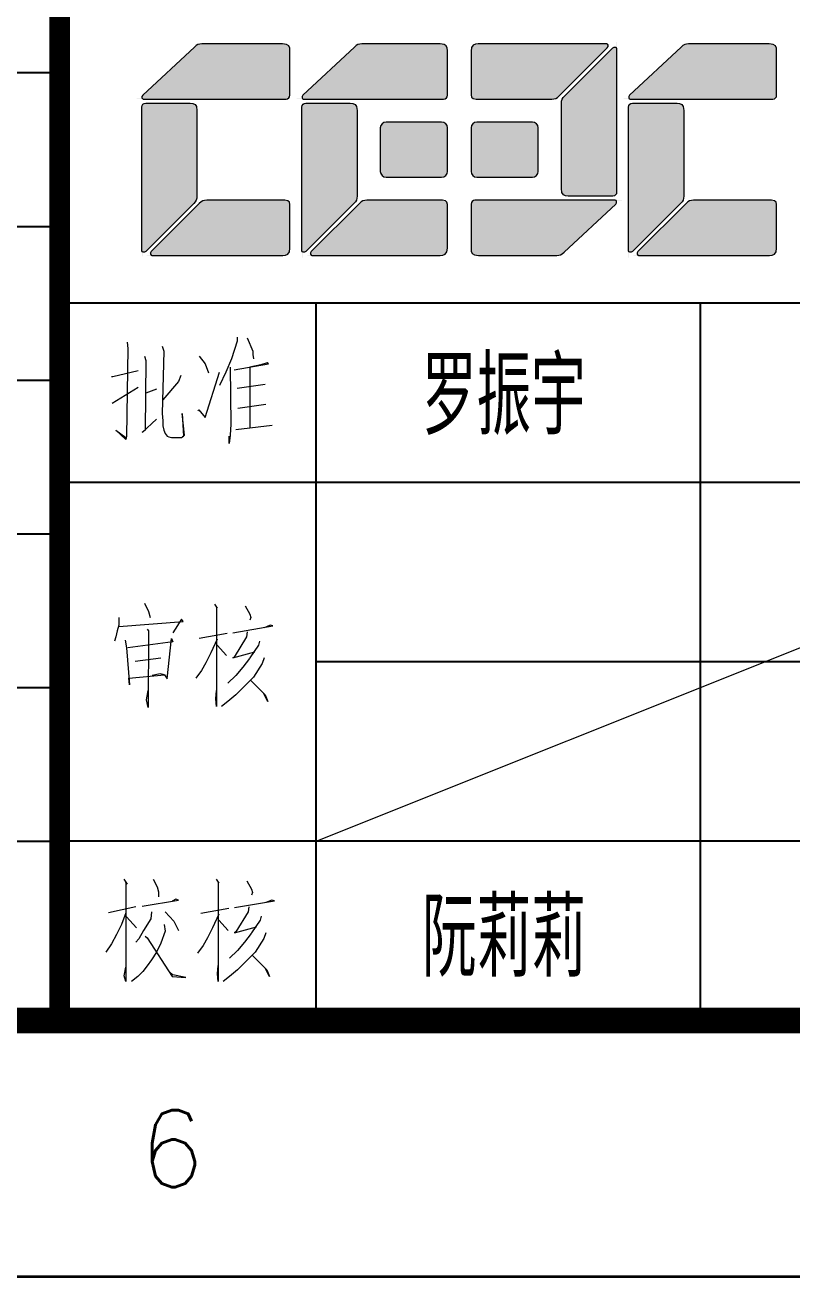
# Model space of a CAD drawing. Header units: millimetres. Extents: x 272502 to 382320, y 153465 to 264763.
# Drawn here: x 326686 to 329678, y 153485 to 158377 of the extents above; entities that cross this region are included whole.
import ezdxf
from ezdxf.enums import TextEntityAlignment as Align

# ---------------------------------------------------------------- set-up
doc = ezdxf.new("R2010")
doc.units = ezdxf.units.MM
doc.header["$LTSCALE"] = 1000
doc.layers.get('0').update_dxf_attribs({"color": 8})
doc.layers.add('HQ1', color=8, linetype='Continuous')
doc.layers.add('PUB_TEXT', color=8, linetype='Continuous')
doc.layers.add('层 1', color=8, linetype='Continuous', lineweight=0)
doc.styles.add('HZ', font='geditxt.shx', dxfattribs={"width": 0.75, "bigfont": 'hzfs_1.shx'})
doc.styles.get("Standard").update_dxf_attribs({"font": 'txt', "bigfont": 'gbcbig.shx'})

# ---------------------------------------------------------------- blocks, each defined once
blk = doc.blocks.new('GEDI_WK_A2')
at = {"color": 3}
for points, const_width in [([(0, 0), (594, 0), (594, 420), (0, 420)], 0.1), ([(25, 10), (584, 10), (584, 410), (25, 410)], 1)]:
    blk.add_lwpolyline(points, close=True, dxfattribs=dict(at, const_width=const_width))
blk.add_text('6', height=3, dxfattribs=at).set_placement((408.375, 5), align=Align.MIDDLE)
blk = doc.blocks.new('GEDI_TQ_2012')
at = {"color": 2}
for p, q in [((0, 28), (-180, 28)), ((-170, 0), (-170, 28)), ((-155, 0), (-155, 28)), ((-90, 21), (-180, 21)), ((0, 14), (-170, 14)), ((0, 7), (-180, 7))]:
    blk.add_line(p, q, dxfattribs=at)
at = {"color": 7}
blk.add_line((0, 0), (-180, 0), dxfattribs=at)
at = {"color": 2, "const_width": 0.8}
blk.add_lwpolyline([(-180, 0), (-180, 40)], dxfattribs=at)
at = {"color": 7, "lineweight": 0}
for points in [[(-177.369, 26.489), (-177.337, 26.23), (-177.392, 22.819), (-177.424, 22.685), (-177.808, 23.046), (-177.424, 22.756)], [(-173.079, 26.685), (-173.079, 26.528), (-173.299, 25.838), (-173.518, 25.312), (-173.769, 24.787)], [(-172.687, 26.653), (-172.46, 26.128), (-172.46, 26.002), (-172.436, 25.838)], [(-176.694, 25.932), (-176.64, 25.767), (-176.671, 23.046), (-176.781, 22.952), (-176.224, 23.477)], [(-175.997, 26.324), (-175.942, 26.128), (-175.997, 23.705), (-175.973, 23.407), (-175.973, 23.211), (-175.942, 23.046), (-175.887, 22.921), (-175.808, 22.819), (-175.746, 22.787), (-175.636, 22.756), (-175.526, 22.756), (-175.252, 22.756), (-175.165, 22.819), (-175.134, 22.85), (-175.22, 23.705), (-175.165, 22.819), (-175.22, 22.787)], [(-174.554, 25.932), (-174.326, 25.642), (-174.193, 25.281)], [(-173.354, 25.508), (-173.322, 23.281), (-173.354, 22.85), (-173.385, 22.521), (-173.385, 22.819)], [(-173.189, 25.406), (-171.848, 25.642), (-171.903, 25.673), (-172.154, 25.602), (-172.577, 25.508), (-172.577, 23.148)], [(-177.981, 25.148), (-177.926, 25.148), (-176.945, 25.375)], [(-175.275, 25.179), (-175.361, 24.952), (-175.973, 24.23)], [(-174.608, 23.799), (-174.577, 23.838), (-174.326, 23.54), (-173.769, 25.312)], [(-177.949, 24.097), (-176.945, 24.724)], [(-176.224, 24.654), (-176.64, 24.489)], [(-173.079, 24.685), (-171.989, 24.85)], [(-173.048, 23.901), (-171.958, 24.065)], [(-173.134, 23.077), (-171.707, 23.242)], [(-176.694, 16.294), (-176.53, 15.965), (-176.475, 15.737)], [(-173.965, 16.255), (-173.856, 16.098), (-173.887, 16.129), (-173.887, 12.255), (-173.911, 12.553), (-173.887, 12.883)], [(-172.766, 16.192), (-172.577, 15.863), (-172.546, 15.737), (-172.577, 15.635)], [(-177.698, 15.737), (-177.698, 15.439), (-177.753, 15.212), (-177.808, 14.977), (-177.863, 14.812)], [(-177.698, 15.377), (-175.189, 15.573), (-175.252, 15.667), (-175.581, 15.141)], [(-176.585, 15.275), (-176.53, 15.212), (-176.553, 12.224), (-176.616, 12.522), (-176.553, 12.883)], [(-173.244, 15.141), (-171.683, 15.408), (-171.793, 15.439), (-172.021, 15.337)], [(-172.687, 15.173), (-172.711, 14.977), (-173.189, 14.192), (-173.244, 14.161), (-172.381, 14.388)], [(-177.447, 14.851), (-177.392, 14.553), (-177.283, 13.11), (-177.306, 13.369), (-175.918, 13.502), (-176.083, 13.534), (-176.389, 13.471)], [(-175.918, 13.502), (-175.808, 13.338), (-175.636, 14.914), (-175.581, 14.781), (-177.337, 14.553)], [(-173.856, 14.882), (-174.107, 14.357), (-174.303, 13.965), (-174.467, 13.667), (-174.695, 13.369)], [(-173.464, 15.11), (-174.554, 14.914)], [(-172.209, 14.812), (-172.24, 14.655), (-172.577, 14.161), (-172.601, 14.13), (-172.852, 13.8), (-173.134, 13.471), (-173.44, 13.173)], [(-173.856, 14.655), (-173.495, 14.255)], [(-177.055, 14.028), (-176.059, 14.161)], [(-172.021, 14.161), (-172.099, 13.934), (-172.436, 13.408), (-172.766, 13.079), (-173.134, 12.718), (-173.44, 12.451), (-173.691, 12.255)], [(-172.546, 13.275), (-171.989, 12.718), (-171.879, 12.451), (-172.044, 12.781)], [(-177.505, 5.519), (-177.364, 5.323), (-177.419, 5.386), (-177.419, 1.52), (-177.482, 1.747), (-177.419, 2.077)], [(-176.36, 5.519), (-176.195, 5.221), (-176.141, 5.025), (-176.141, 4.829)], [(-173.9, 5.519), (-173.79, 5.363), (-173.821, 5.394), (-173.821, 1.52), (-173.845, 1.818), (-173.821, 2.147)], [(-172.7, 5.457), (-172.512, 5.127), (-172.48, 5.002), (-172.512, 4.9)], [(-177.035, 4.437), (-178.093, 4.21)], [(-176.784, 4.469), (-175.364, 4.696), (-175.474, 4.735), (-175.615, 4.665)], [(-173.178, 4.406), (-171.618, 4.672), (-171.727, 4.704), (-171.955, 4.602)], [(-172.621, 4.437), (-172.645, 4.241), (-173.123, 3.457), (-173.178, 3.426), (-172.316, 3.653)], [(-177.419, 4.21), (-177.591, 3.747), (-177.787, 3.355), (-177.976, 2.994), (-178.203, 2.665)], [(-177.395, 4.045), (-177.003, 3.614)], [(-176.423, 4.241), (-176.446, 3.975), (-176.729, 3.52), (-176.917, 3.19), (-177.035, 3.057)], [(-175.89, 4.241), (-175.552, 3.88), (-175.474, 3.716), (-175.364, 3.52)], [(-173.79, 4.147), (-174.041, 3.622), (-174.237, 3.23), (-174.402, 2.932), (-174.629, 2.634)], [(-173.398, 4.374), (-174.488, 4.178)], [(-173.79, 3.92), (-173.429, 3.52)], [(-172.143, 4.076), (-172.174, 3.92), (-172.512, 3.426), (-172.535, 3.394), (-172.786, 3.065), (-173.068, 2.735), (-173.374, 2.437)], [(-175.921, 3.747), (-175.89, 3.488), (-176.054, 3.026), (-176.227, 2.665), (-176.423, 2.375), (-176.588, 2.14), (-176.752, 1.912), (-176.948, 1.716), (-177.199, 1.52)], [(-171.955, 3.426), (-172.033, 3.198), (-172.371, 2.673), (-172.7, 2.343), (-173.068, 1.983), (-173.374, 1.716), (-173.625, 1.52)], [(-176.666, 3.292), (-176.588, 3.222), (-175.615, 1.716), (-175.082, 1.685), (-175.584, 1.779), (-175.725, 1.912)], [(-172.48, 2.539), (-171.924, 1.983), (-171.814, 1.716), (-171.978, 2.045)]]:
    blk.add_lwpolyline(points, dxfattribs=at)
blk = doc.blocks.new('LOGO_CEEC_2014')
at = {"true_color": 0x0068b6}
h = blk.add_hatch(color=152, dxfattribs=at)
h.dxf.hatch_style = 2
edge = h.paths.add_edge_path()
edge.add_spline(control_points=[(8.916, 7.977), (8.916, 7.977), (8.916, 7.977), (8.831, 7.977), (8.831, 7.977), (3.261, 7.977), (3.261, 7.977), (3.216, 7.977), (3.17, 8.06), (3.237, 8.126), (3.237, 8.126), (5.253, 10.002), (5.253, 10.002), (5.352, 10.103), (5.423, 10.128), (5.545, 10.128), (5.545, 10.128), (8.693, 10.128), (8.693, 10.128), (8.955, 10.128), (8.984, 10.01), (8.984, 9.866), (8.984, 9.866), (8.984, 8.126), (8.984, 8.126), (8.984, 8.044), (8.916, 7.977)], knot_values=[-1, 0, 0, 0, 0, 0.0001, 1, 1, 1, 2, 2, 2, 3, 3, 3, 4, 4, 4, 5, 5, 5, 6, 6, 6, 7, 7, 7, 8, 8, 8, 8], degree=3, periodic=0)
h = blk.add_hatch(color=152, dxfattribs=at)
h.dxf.hatch_style = 2
edge = h.paths.add_edge_path()
edge.add_spline(control_points=[(15.063, 7.977), (15.063, 7.977), (15.063, 7.977), (14.981, 7.977), (14.981, 7.977), (9.506, 7.977), (9.506, 7.977), (9.462, 7.977), (9.418, 8.06), (9.484, 8.126), (9.484, 8.126), (11.499, 10.002), (11.499, 10.002), (11.599, 10.103), (11.672, 10.128), (11.79, 10.128), (11.79, 10.128), (14.842, 10.128), (14.842, 10.128), (15.105, 10.128), (15.131, 10.01), (15.131, 9.866), (15.131, 9.866), (15.131, 8.126), (15.131, 8.126), (15.131, 8.044), (15.063, 7.977)], knot_values=[-1, 0, 0, 0, 0, 0.0001, 1, 1, 1, 2, 2, 2, 3, 3, 3, 4, 4, 4, 5, 5, 5, 6, 6, 6, 7, 7, 7, 8, 8, 8, 8], degree=3, periodic=0)
at = {"true_color": 0xe50011}
h = blk.add_hatch(color=12, dxfattribs=at)
h.dxf.hatch_style = 2
edge = h.paths.add_edge_path()
edge.add_spline(control_points=[(16.19, 10.128), (16.19, 10.128), (16.19, 10.128), (16.333, 10.128), (16.333, 10.128), (21.343, 10.128), (21.343, 10.128), (21.385, 10.128), (21.431, 10.045), (21.367, 9.981), (21.367, 9.981), (19.487, 8.102), (19.487, 8.102), (19.392, 8.002), (19.318, 7.977), (19.198, 7.977), (19.198, 7.977), (16.248, 7.977), (16.248, 7.977), (16.043, 7.977), (16.049, 8.095), (16.049, 8.24), (16.049, 8.24), (16.049, 9.845), (16.049, 9.845), (16.049, 10.089), (16.19, 10.128)], knot_values=[-1, 0, 0, 0, 0, 0.0001, 1, 1, 1, 2, 2, 2, 3, 3, 3, 4, 4, 4, 5, 5, 5, 6, 6, 6, 7, 7, 7, 8, 8, 8, 8], degree=3, periodic=0)
h = blk.add_hatch(color=12, dxfattribs=at)
h.dxf.hatch_style = 2
edge = h.paths.add_edge_path()
edge.add_spline(control_points=[(21.731, 4.253), (21.731, 4.253), (21.731, 4.253), (21.731, 4.336), (21.731, 4.336), (21.731, 9.953), (21.731, 9.953), (21.731, 9.997), (21.648, 10.042), (21.584, 9.976), (21.584, 9.976), (19.704, 8.105), (19.704, 8.105), (19.604, 8.005), (19.578, 7.935), (19.578, 7.815), (19.578, 7.815), (19.578, 4.478), (19.578, 4.478), (19.578, 4.213), (19.696, 4.185), (19.843, 4.185), (19.843, 4.185), (21.584, 4.185), (21.584, 4.185), (21.665, 4.185), (21.731, 4.253)], knot_values=[-1, 0, 0, 0, 0, 0.0001, 1, 1, 1, 2, 2, 2, 3, 3, 3, 4, 4, 4, 5, 5, 5, 6, 6, 6, 7, 7, 7, 8, 8, 8, 8], degree=3, periodic=0)
at = {"true_color": 0x0068b6}
h = blk.add_hatch(color=152, dxfattribs=at)
h.dxf.hatch_style = 2
edge = h.paths.add_edge_path()
edge.add_spline(control_points=[(27.912, 7.977), (27.912, 7.977), (27.912, 7.977), (27.828, 7.977), (27.828, 7.977), (22.256, 7.977), (22.256, 7.977), (22.213, 7.977), (22.168, 8.06), (22.232, 8.126), (22.232, 8.126), (24.248, 10.002), (24.248, 10.002), (24.348, 10.103), (24.42, 10.128), (24.54, 10.128), (24.54, 10.128), (27.687, 10.128), (27.687, 10.128), (27.953, 10.128), (27.975, 10.01), (27.975, 9.866), (27.975, 9.866), (27.975, 8.126), (27.975, 8.126), (27.975, 8.044), (27.912, 7.977)], knot_values=[-1, 0, 0, 0, 0, 0.0001, 1, 1, 1, 2, 2, 2, 3, 3, 3, 4, 4, 4, 5, 5, 5, 6, 6, 6, 7, 7, 7, 8, 8, 8, 8], degree=3, periodic=0)
h = blk.add_hatch(color=152, dxfattribs=at)
h.dxf.hatch_style = 2
edge = h.paths.add_edge_path()
edge.add_spline(control_points=[(3.203, 7.746), (3.203, 7.746), (3.203, 7.746), (3.203, 7.664), (3.203, 7.664), (3.203, 2.048), (3.203, 2.048), (3.203, 2.004), (3.289, 1.958), (3.355, 2.023), (3.355, 2.023), (5.229, 3.896), (5.229, 3.896), (5.329, 3.995), (5.356, 4.067), (5.356, 4.185), (5.356, 4.185), (5.356, 7.523), (5.356, 7.523), (5.356, 7.787), (5.237, 7.813), (5.092, 7.813), (5.092, 7.813), (3.355, 7.813), (3.355, 7.813), (3.272, 7.813), (3.203, 7.746)], knot_values=[-1, 0, 0, 0, 0, 0.0001, 1, 1, 1, 2, 2, 2, 3, 3, 3, 4, 4, 4, 5, 5, 5, 6, 6, 6, 7, 7, 7, 8, 8, 8, 8], degree=3, periodic=0)
h = blk.add_hatch(color=152, dxfattribs=at)
h.dxf.hatch_style = 2
edge = h.paths.add_edge_path()
edge.add_spline(control_points=[(9.45, 7.746), (9.45, 7.746), (9.45, 7.746), (9.45, 7.664), (9.45, 7.664), (9.45, 2.048), (9.45, 2.048), (9.45, 2.004), (9.533, 1.958), (9.6, 2.023), (9.6, 2.023), (11.478, 3.896), (11.478, 3.896), (11.576, 3.995), (11.601, 4.067), (11.601, 4.185), (11.601, 4.185), (11.601, 7.523), (11.601, 7.523), (11.601, 7.787), (11.483, 7.813), (11.339, 7.813), (11.339, 7.813), (9.6, 7.813), (9.6, 7.813), (9.518, 7.813), (9.45, 7.746)], knot_values=[-1, 0, 0, 0, 0, 0.0001, 1, 1, 1, 2, 2, 2, 3, 3, 3, 4, 4, 4, 5, 5, 5, 6, 6, 6, 7, 7, 7, 8, 8, 8, 8], degree=3, periodic=0)
h = blk.add_hatch(color=152, dxfattribs=at)
h.dxf.hatch_style = 2
edge = h.paths.add_edge_path()
edge.add_spline(control_points=[(22.197, 7.746), (22.197, 7.746), (22.197, 7.746), (22.197, 7.664), (22.197, 7.664), (22.197, 2.048), (22.197, 2.048), (22.197, 2.004), (22.284, 1.958), (22.349, 2.023), (22.349, 2.023), (24.227, 3.896), (24.227, 3.896), (24.326, 3.995), (24.35, 4.067), (24.35, 4.185), (24.35, 4.185), (24.35, 7.523), (24.35, 7.523), (24.35, 7.787), (24.234, 7.813), (24.087, 7.813), (24.087, 7.813), (22.349, 7.813), (22.349, 7.813), (22.267, 7.813), (22.197, 7.746)], knot_values=[-1, 0, 0, 0, 0, 0.0001, 1, 1, 1, 2, 2, 2, 3, 3, 3, 4, 4, 4, 5, 5, 5, 6, 6, 6, 7, 7, 7, 8, 8, 8, 8], degree=3, periodic=0)
h = blk.add_hatch(color=152, dxfattribs=at)
h.dxf.hatch_style = 2
edge = h.paths.add_edge_path()
edge.add_spline(control_points=[(15.028, 4.923), (15.028, 4.923), (15.028, 4.923), (14.902, 4.923), (14.902, 4.923), (12.737, 4.923), (12.737, 4.923), (12.611, 4.923), (12.508, 5.025), (12.508, 5.152), (12.508, 5.152), (12.508, 6.847), (12.508, 6.847), (12.508, 6.974), (12.611, 7.077), (12.737, 7.077), (12.737, 7.077), (14.902, 7.077), (14.902, 7.077), (15.028, 7.077), (15.131, 6.974), (15.131, 6.847), (15.131, 6.847), (15.131, 5.152), (15.131, 5.152), (15.131, 5.025), (15.028, 4.923)], knot_values=[-1, 0, 0, 0, 0, 0.0001, 1, 1, 1, 2, 2, 2, 3, 3, 3, 4, 4, 4, 5, 5, 5, 6, 6, 6, 7, 7, 7, 8, 8, 8, 8], degree=3, periodic=0)
at = {"true_color": 0xe50011}
h = blk.add_hatch(color=12, dxfattribs=at)
h.dxf.hatch_style = 2
edge = h.paths.add_edge_path()
edge.add_spline(control_points=[(18.566, 4.923), (18.566, 4.923), (18.566, 4.923), (18.443, 4.923), (18.443, 4.923), (16.28, 4.923), (16.28, 4.923), (16.153, 4.923), (16.049, 5.025), (16.049, 5.152), (16.049, 5.152), (16.049, 6.847), (16.049, 6.847), (16.049, 6.974), (16.153, 7.077), (16.28, 7.077), (16.28, 7.077), (18.443, 7.077), (18.443, 7.077), (18.566, 7.077), (18.672, 6.974), (18.672, 6.847), (18.672, 6.847), (18.672, 5.152), (18.672, 5.152), (18.672, 5.025), (18.566, 4.923)], knot_values=[-1, 0, 0, 0, 0, 0.0001, 1, 1, 1, 2, 2, 2, 3, 3, 3, 4, 4, 4, 5, 5, 5, 6, 6, 6, 7, 7, 7, 8, 8, 8, 8], degree=3, periodic=0)
at = {"true_color": 0x0068b6}
h = blk.add_hatch(color=152, dxfattribs=at)
h.dxf.hatch_style = 2
edge = h.paths.add_edge_path()
edge.add_spline(control_points=[(8.843, 1.872), (8.843, 1.872), (8.843, 1.872), (8.701, 1.872), (8.701, 1.872), (3.591, 1.872), (3.591, 1.872), (3.551, 1.872), (3.503, 1.957), (3.566, 2.02), (3.566, 2.02), (5.447, 3.898), (5.447, 3.898), (5.545, 3.995), (5.614, 4.024), (5.736, 4.024), (5.736, 4.024), (8.785, 4.024), (8.785, 4.024), (8.988, 4.024), (8.984, 3.905), (8.984, 3.76), (8.984, 3.76), (8.984, 2.156), (8.984, 2.156), (8.984, 1.911), (8.843, 1.872)], knot_values=[-1, 0, 0, 0, 0, 0.0001, 1, 1, 1, 2, 2, 2, 3, 3, 3, 4, 4, 4, 5, 5, 5, 6, 6, 6, 7, 7, 7, 8, 8, 8, 8], degree=3, periodic=0)
h = blk.add_hatch(color=152, dxfattribs=at)
h.dxf.hatch_style = 2
edge = h.paths.add_edge_path()
edge.add_spline(control_points=[(14.992, 1.872), (14.992, 1.872), (14.992, 1.872), (14.848, 1.872), (14.848, 1.872), (9.839, 1.872), (9.839, 1.872), (9.796, 1.872), (9.749, 1.957), (9.813, 2.02), (9.813, 2.02), (11.692, 3.898), (11.692, 3.898), (11.79, 3.995), (11.862, 4.024), (11.984, 4.024), (11.984, 4.024), (14.934, 4.024), (14.934, 4.024), (15.139, 4.024), (15.131, 3.905), (15.131, 3.76), (15.131, 3.76), (15.131, 2.156), (15.131, 2.156), (15.131, 1.911), (14.992, 1.872)], knot_values=[-1, 0, 0, 0, 0, 0.0001, 1, 1, 1, 2, 2, 2, 3, 3, 3, 4, 4, 4, 5, 5, 5, 6, 6, 6, 7, 7, 7, 8, 8, 8, 8], degree=3, periodic=0)
at = {"true_color": 0xe50011}
h = blk.add_hatch(color=12, dxfattribs=at)
h.dxf.hatch_style = 2
edge = h.paths.add_edge_path()
edge.add_spline(control_points=[(16.12, 4.024), (16.12, 4.024), (16.12, 4.024), (16.199, 4.024), (16.199, 4.024), (21.676, 4.024), (21.676, 4.024), (21.718, 4.024), (21.763, 3.94), (21.698, 3.874), (21.698, 3.874), (19.68, 1.998), (19.68, 1.998), (19.58, 1.898), (19.509, 1.872), (19.392, 1.872), (19.392, 1.872), (16.343, 1.872), (16.343, 1.872), (16.077, 1.872), (16.049, 1.989), (16.049, 2.135), (16.049, 2.135), (16.049, 3.874), (16.049, 3.874), (16.049, 3.957), (16.12, 4.024)], knot_values=[-1, 0, 0, 0, 0, 0.0001, 1, 1, 1, 2, 2, 2, 3, 3, 3, 4, 4, 4, 5, 5, 5, 6, 6, 6, 7, 7, 7, 8, 8, 8, 8], degree=3, periodic=0)
at = {"true_color": 0x0068b6}
h = blk.add_hatch(color=152, dxfattribs=at)
h.dxf.hatch_style = 2
edge = h.paths.add_edge_path()
edge.add_spline(control_points=[(27.838, 1.872), (27.838, 1.872), (27.838, 1.872), (27.695, 1.872), (27.695, 1.872), (22.588, 1.872), (22.588, 1.872), (22.544, 1.872), (22.501, 1.957), (22.564, 2.02), (22.564, 2.02), (24.443, 3.898), (24.443, 3.898), (24.54, 3.995), (24.612, 4.024), (24.732, 4.024), (24.732, 4.024), (27.78, 4.024), (27.78, 4.024), (27.985, 4.024), (27.975, 3.905), (27.975, 3.76), (27.975, 3.76), (27.975, 2.156), (27.975, 2.156), (27.975, 1.911), (27.838, 1.872)], knot_values=[-1, 0, 0, 0, 0, 0.0001, 1, 1, 1, 2, 2, 2, 3, 3, 3, 4, 4, 4, 5, 5, 5, 6, 6, 6, 7, 7, 7, 8, 8, 8, 8], degree=3, periodic=0)
at = {"lineweight": 0}
for points in [[(8.984, 8.126), (8.984, 8.044), (8.916, 7.977), (8.831, 7.977), (8.831, 7.977), (3.261, 7.977), (3.261, 7.977), (3.216, 7.977), (3.17, 8.06), (3.237, 8.126), (3.237, 8.126), (5.253, 10.002), (5.253, 10.002), (5.352, 10.103), (5.423, 10.128), (5.545, 10.128), (5.545, 10.128), (8.693, 10.128), (8.693, 10.128), (8.955, 10.128), (8.984, 10.01), (8.984, 9.866), (8.984, 9.866), (8.984, 8.126), (8.984, 8.126)], [(15.131, 8.126), (15.131, 8.044), (15.063, 7.977), (14.981, 7.977), (14.981, 7.977), (9.506, 7.977), (9.506, 7.977), (9.462, 7.977), (9.418, 8.06), (9.484, 8.126), (9.484, 8.126), (11.499, 10.002), (11.499, 10.002), (11.599, 10.103), (11.672, 10.128), (11.79, 10.128), (11.79, 10.128), (14.842, 10.128), (14.842, 10.128), (15.105, 10.128), (15.131, 10.01), (15.131, 9.866), (15.131, 9.866), (15.131, 8.126), (15.131, 8.126)], [(16.049, 9.845), (16.049, 10.089), (16.19, 10.128), (16.333, 10.128), (16.333, 10.128), (21.343, 10.128), (21.343, 10.128), (21.385, 10.128), (21.431, 10.045), (21.367, 9.981), (21.367, 9.981), (19.487, 8.102), (19.487, 8.102), (19.392, 8.002), (19.318, 7.977), (19.198, 7.977), (19.198, 7.977), (16.248, 7.977), (16.248, 7.977), (16.043, 7.977), (16.049, 8.095), (16.049, 8.24), (16.049, 8.24), (16.049, 9.845), (16.049, 9.845)], [(21.584, 4.185), (21.665, 4.185), (21.731, 4.253), (21.731, 4.336), (21.731, 4.336), (21.731, 9.953), (21.731, 9.953), (21.731, 9.997), (21.648, 10.042), (21.584, 9.976), (21.584, 9.976), (19.704, 8.105), (19.704, 8.105), (19.604, 8.005), (19.578, 7.935), (19.578, 7.815), (19.578, 7.815), (19.578, 4.478), (19.578, 4.478), (19.578, 4.213), (19.696, 4.185), (19.843, 4.185), (19.843, 4.185), (21.584, 4.185), (21.584, 4.185)], [(27.975, 8.126), (27.975, 8.044), (27.912, 7.977), (27.828, 7.977), (27.828, 7.977), (22.256, 7.977), (22.256, 7.977), (22.213, 7.977), (22.168, 8.06), (22.232, 8.126), (22.232, 8.126), (24.248, 10.002), (24.248, 10.002), (24.348, 10.103), (24.42, 10.128), (24.54, 10.128), (24.54, 10.128), (27.687, 10.128), (27.687, 10.128), (27.953, 10.128), (27.975, 10.01), (27.975, 9.866), (27.975, 9.866), (27.975, 8.126), (27.975, 8.126)], [(3.355, 7.813), (3.272, 7.813), (3.203, 7.746), (3.203, 7.664), (3.203, 7.664), (3.203, 2.048), (3.203, 2.048), (3.203, 2.004), (3.289, 1.958), (3.355, 2.023), (3.355, 2.023), (5.229, 3.896), (5.229, 3.896), (5.329, 3.995), (5.356, 4.067), (5.356, 4.185), (5.356, 4.185), (5.356, 7.523), (5.356, 7.523), (5.356, 7.787), (5.237, 7.813), (5.092, 7.813), (5.092, 7.813), (3.355, 7.813), (3.355, 7.813)], [(9.6, 7.813), (9.518, 7.813), (9.45, 7.746), (9.45, 7.664), (9.45, 7.664), (9.45, 2.048), (9.45, 2.048), (9.45, 2.004), (9.533, 1.958), (9.6, 2.023), (9.6, 2.023), (11.478, 3.896), (11.478, 3.896), (11.576, 3.995), (11.601, 4.067), (11.601, 4.185), (11.601, 4.185), (11.601, 7.523), (11.601, 7.523), (11.601, 7.787), (11.483, 7.813), (11.339, 7.813), (11.339, 7.813), (9.6, 7.813), (9.6, 7.813)], [(22.349, 7.813), (22.267, 7.813), (22.197, 7.746), (22.197, 7.664), (22.197, 7.664), (22.197, 2.048), (22.197, 2.048), (22.197, 2.004), (22.284, 1.958), (22.349, 2.023), (22.349, 2.023), (24.227, 3.896), (24.227, 3.896), (24.326, 3.995), (24.35, 4.067), (24.35, 4.185), (24.35, 4.185), (24.35, 7.523), (24.35, 7.523), (24.35, 7.787), (24.234, 7.813), (24.087, 7.813), (24.087, 7.813), (22.349, 7.813), (22.349, 7.813)], [(15.131, 5.152), (15.131, 5.025), (15.028, 4.923), (14.902, 4.923), (14.902, 4.923), (12.737, 4.923), (12.737, 4.923), (12.611, 4.923), (12.508, 5.025), (12.508, 5.152), (12.508, 5.152), (12.508, 6.847), (12.508, 6.847), (12.508, 6.974), (12.611, 7.077), (12.737, 7.077), (12.737, 7.077), (14.902, 7.077), (14.902, 7.077), (15.028, 7.077), (15.131, 6.974), (15.131, 6.847), (15.131, 6.847), (15.131, 5.152), (15.131, 5.152)], [(18.672, 5.152), (18.672, 5.025), (18.566, 4.923), (18.443, 4.923), (18.443, 4.923), (16.28, 4.923), (16.28, 4.923), (16.153, 4.923), (16.049, 5.025), (16.049, 5.152), (16.049, 5.152), (16.049, 6.847), (16.049, 6.847), (16.049, 6.974), (16.153, 7.077), (16.28, 7.077), (16.28, 7.077), (18.443, 7.077), (18.443, 7.077), (18.566, 7.077), (18.672, 6.974), (18.672, 6.847), (18.672, 6.847), (18.672, 5.152), (18.672, 5.152)], [(8.984, 2.156), (8.984, 1.911), (8.843, 1.872), (8.701, 1.872), (8.701, 1.872), (3.591, 1.872), (3.591, 1.872), (3.551, 1.872), (3.503, 1.957), (3.566, 2.02), (3.566, 2.02), (5.447, 3.898), (5.447, 3.898), (5.545, 3.995), (5.614, 4.024), (5.736, 4.024), (5.736, 4.024), (8.785, 4.024), (8.785, 4.024), (8.988, 4.024), (8.984, 3.905), (8.984, 3.76), (8.984, 3.76), (8.984, 2.156), (8.984, 2.156)], [(15.131, 2.156), (15.131, 1.911), (14.992, 1.872), (14.848, 1.872), (14.848, 1.872), (9.839, 1.872), (9.839, 1.872), (9.796, 1.872), (9.749, 1.957), (9.813, 2.02), (9.813, 2.02), (11.692, 3.898), (11.692, 3.898), (11.79, 3.995), (11.862, 4.024), (11.984, 4.024), (11.984, 4.024), (14.934, 4.024), (14.934, 4.024), (15.139, 4.024), (15.131, 3.905), (15.131, 3.76), (15.131, 3.76), (15.131, 2.156), (15.131, 2.156)], [(16.049, 3.874), (16.049, 3.957), (16.12, 4.024), (16.199, 4.024), (16.199, 4.024), (21.676, 4.024), (21.676, 4.024), (21.718, 4.024), (21.763, 3.94), (21.698, 3.874), (21.698, 3.874), (19.68, 1.998), (19.68, 1.998), (19.58, 1.898), (19.509, 1.872), (19.392, 1.872), (19.392, 1.872), (16.343, 1.872), (16.343, 1.872), (16.077, 1.872), (16.049, 1.989), (16.049, 2.135), (16.049, 2.135), (16.049, 3.874), (16.049, 3.874)], [(27.975, 2.156), (27.975, 1.911), (27.838, 1.872), (27.695, 1.872), (27.695, 1.872), (22.588, 1.872), (22.588, 1.872), (22.544, 1.872), (22.501, 1.957), (22.564, 2.02), (22.564, 2.02), (24.443, 3.898), (24.443, 3.898), (24.54, 3.995), (24.612, 4.024), (24.732, 4.024), (24.732, 4.024), (27.78, 4.024), (27.78, 4.024), (27.985, 4.024), (27.975, 3.905), (27.975, 3.76), (27.975, 3.76), (27.975, 2.156), (27.975, 2.156)]]:
    blk.add_open_spline(points, degree=3, knots=[0, 0, 0, 0, 1, 1, 1, 2, 2, 2, 3, 3, 3, 4, 4, 4, 5, 5, 5, 6, 6, 6, 7, 7, 7, 8, 8, 8, 8], dxfattribs=at)
blk = doc.blocks.new('GEDI_HQ1_2012')
at = {"layer": 'HQ1', "color": 2}
for p, q in [((0, 37), (-65, 37)), ((0, 0), (0, 37)), ((-65, 31), (0, 31)), ((-65, 25), (0, 25)), ((-65, 19), (0, 19)), ((-65, 13), (0, 13)), ((-65, 7), (0, 7)), ((0, 0), (0, 7)), ((-65, 0), (0, 0))]:
    blk.add_line(p, q, dxfattribs=at)

msp = doc.modelspace()

# ---------------------------------------------------------------- linework, layer by layer
at = {"layer": '层 1'}
msp.add_line((327821.1, 155190.5), (331321.1, 156590.5), dxfattribs=at)

# ---------------------------------------------------------------- block references
at = {"xscale": 100, "yscale": 100, "zscale": 100}
for name, p in [('GEDI_WK_A2', (286421.1, 153490.5)), ('GEDI_TQ_2012', (344821.1, 154490.5)), ('LOGO_CEEC_2014', (326821.1, 157290.5)), ('GEDI_HQ1_2012', (326821.1, 154490.5))]:
    msp.add_blockref(name, p, dxfattribs=at)

# ---------------------------------------------------------------- texts
at = {"layer": 'PUB_TEXT', "style": 'HZ', "width": 0.7}
for s, p in [('罗振宇', (328234.7, 156776.9)), ('阮莉莉', (328234.7, 154661.4))]:
    msp.add_text(s, height=304.25, dxfattribs=at).set_placement(p)

doc.saveas('drawing.dxf')
